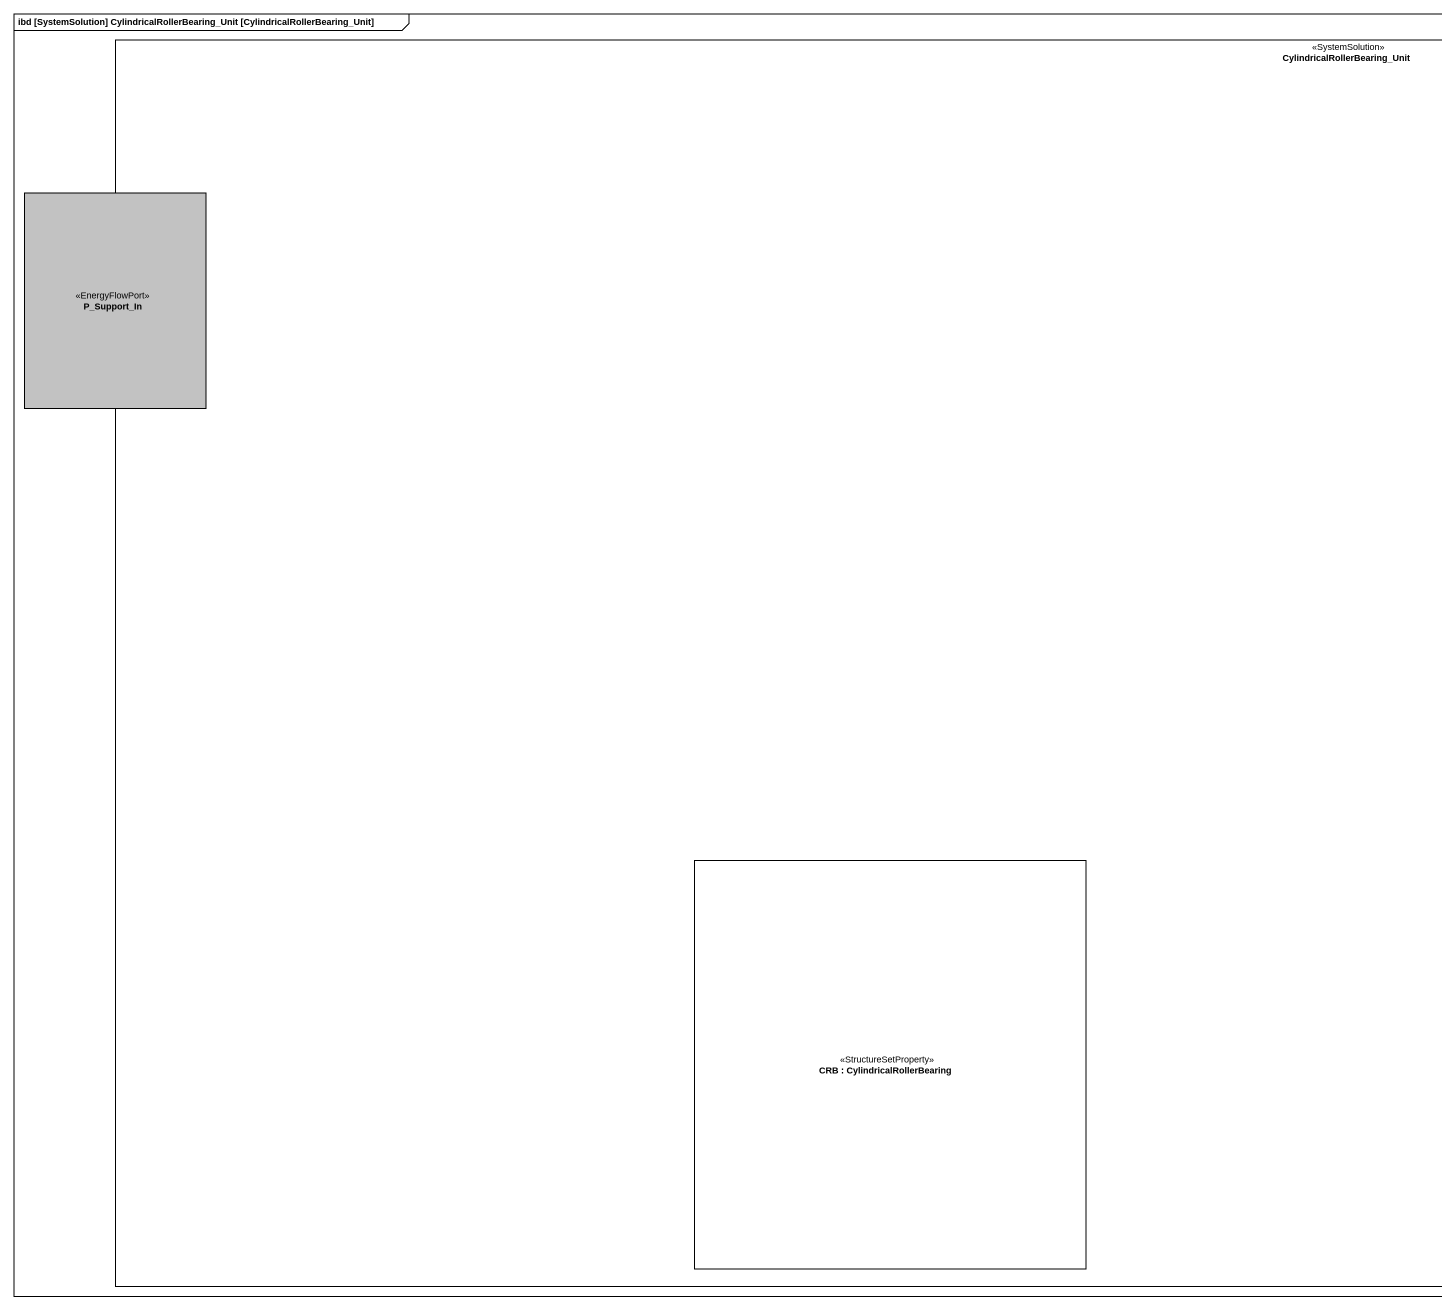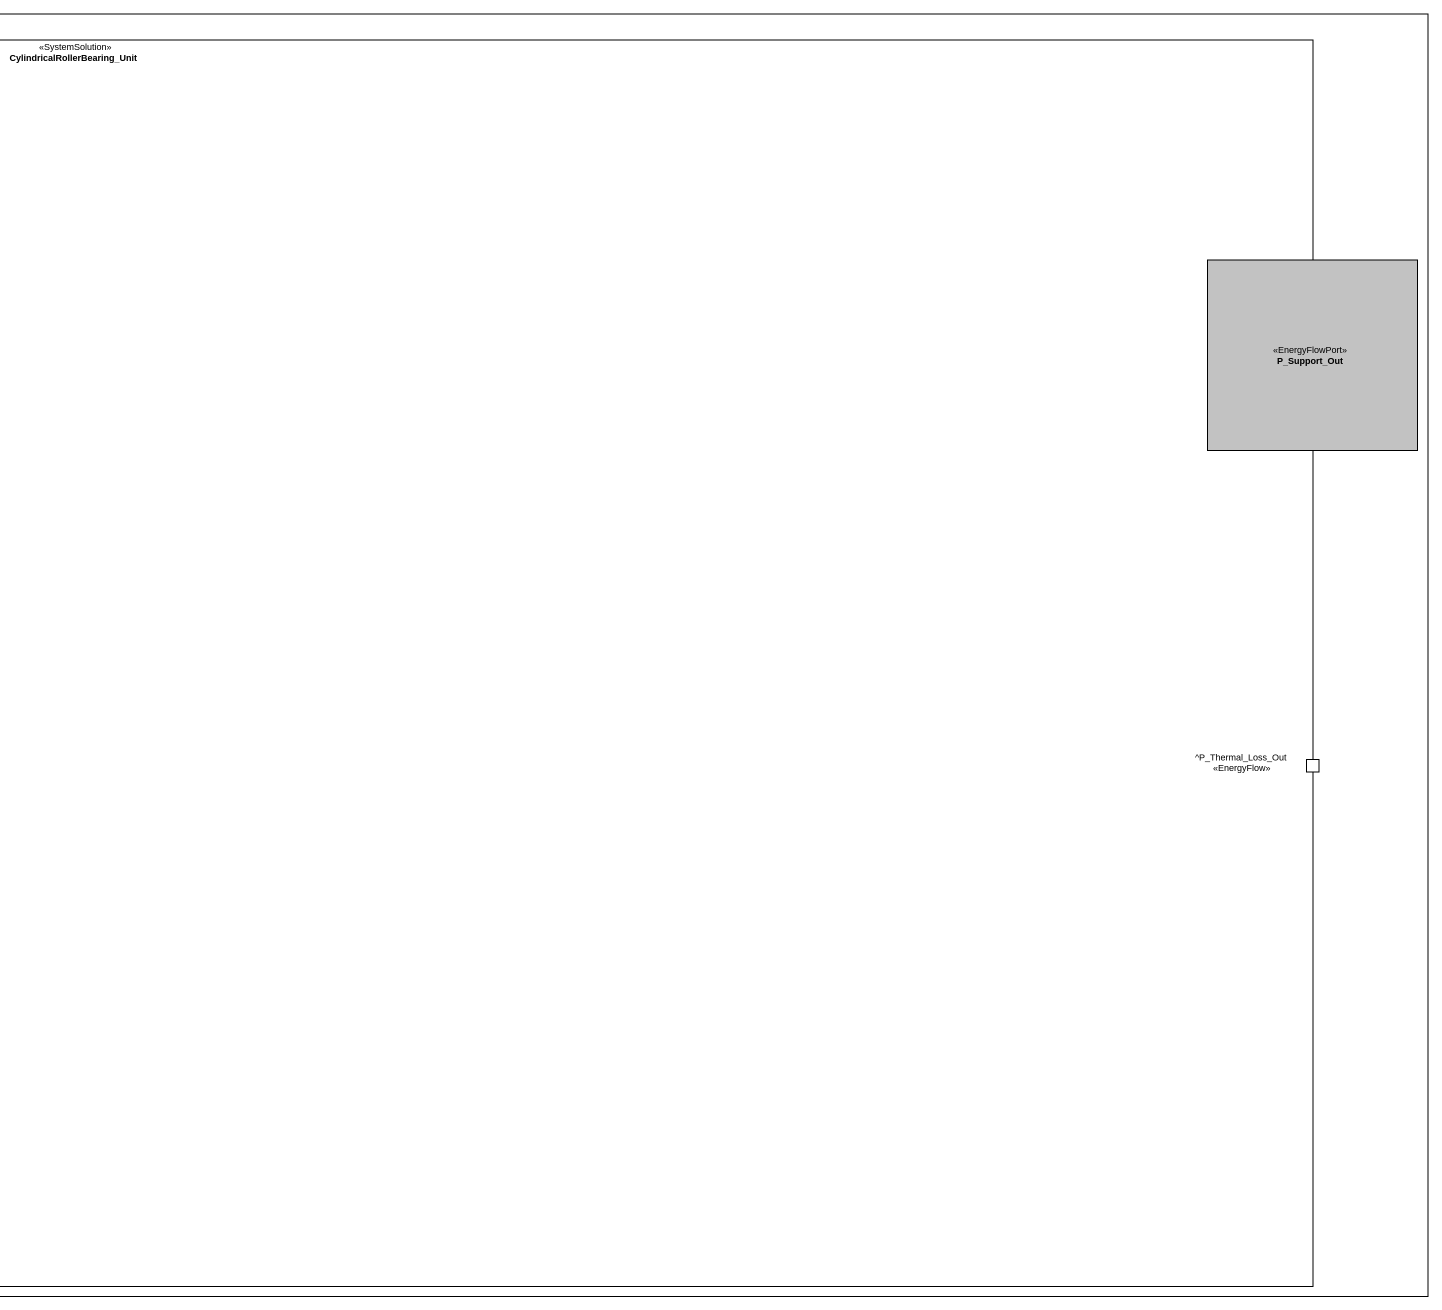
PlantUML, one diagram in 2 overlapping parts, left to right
@startuml
mainframe ibd [SystemSolution] CylindricalRollerBearing_Unit [CylindricalRollerBearing_Unit]
rectangle "CylindricalRollerBearing_Unit" as CylindricalRollerBearing <<SystemSolution>> {
  rectangle P_Support_In <<EnergyFlowPort>> #C2C2C2
  rectangle P_Support_Out <<EnergyFlowPort>> #C2C2C2
  port "^P_Thermal_Loss_Out <<EnergyFlow>>" as P_Thermal_Loss_Out
  rectangle "CRB : CylindricalRollerBearing" as CRB <<StructureSetProperty>>
}
@enduml
